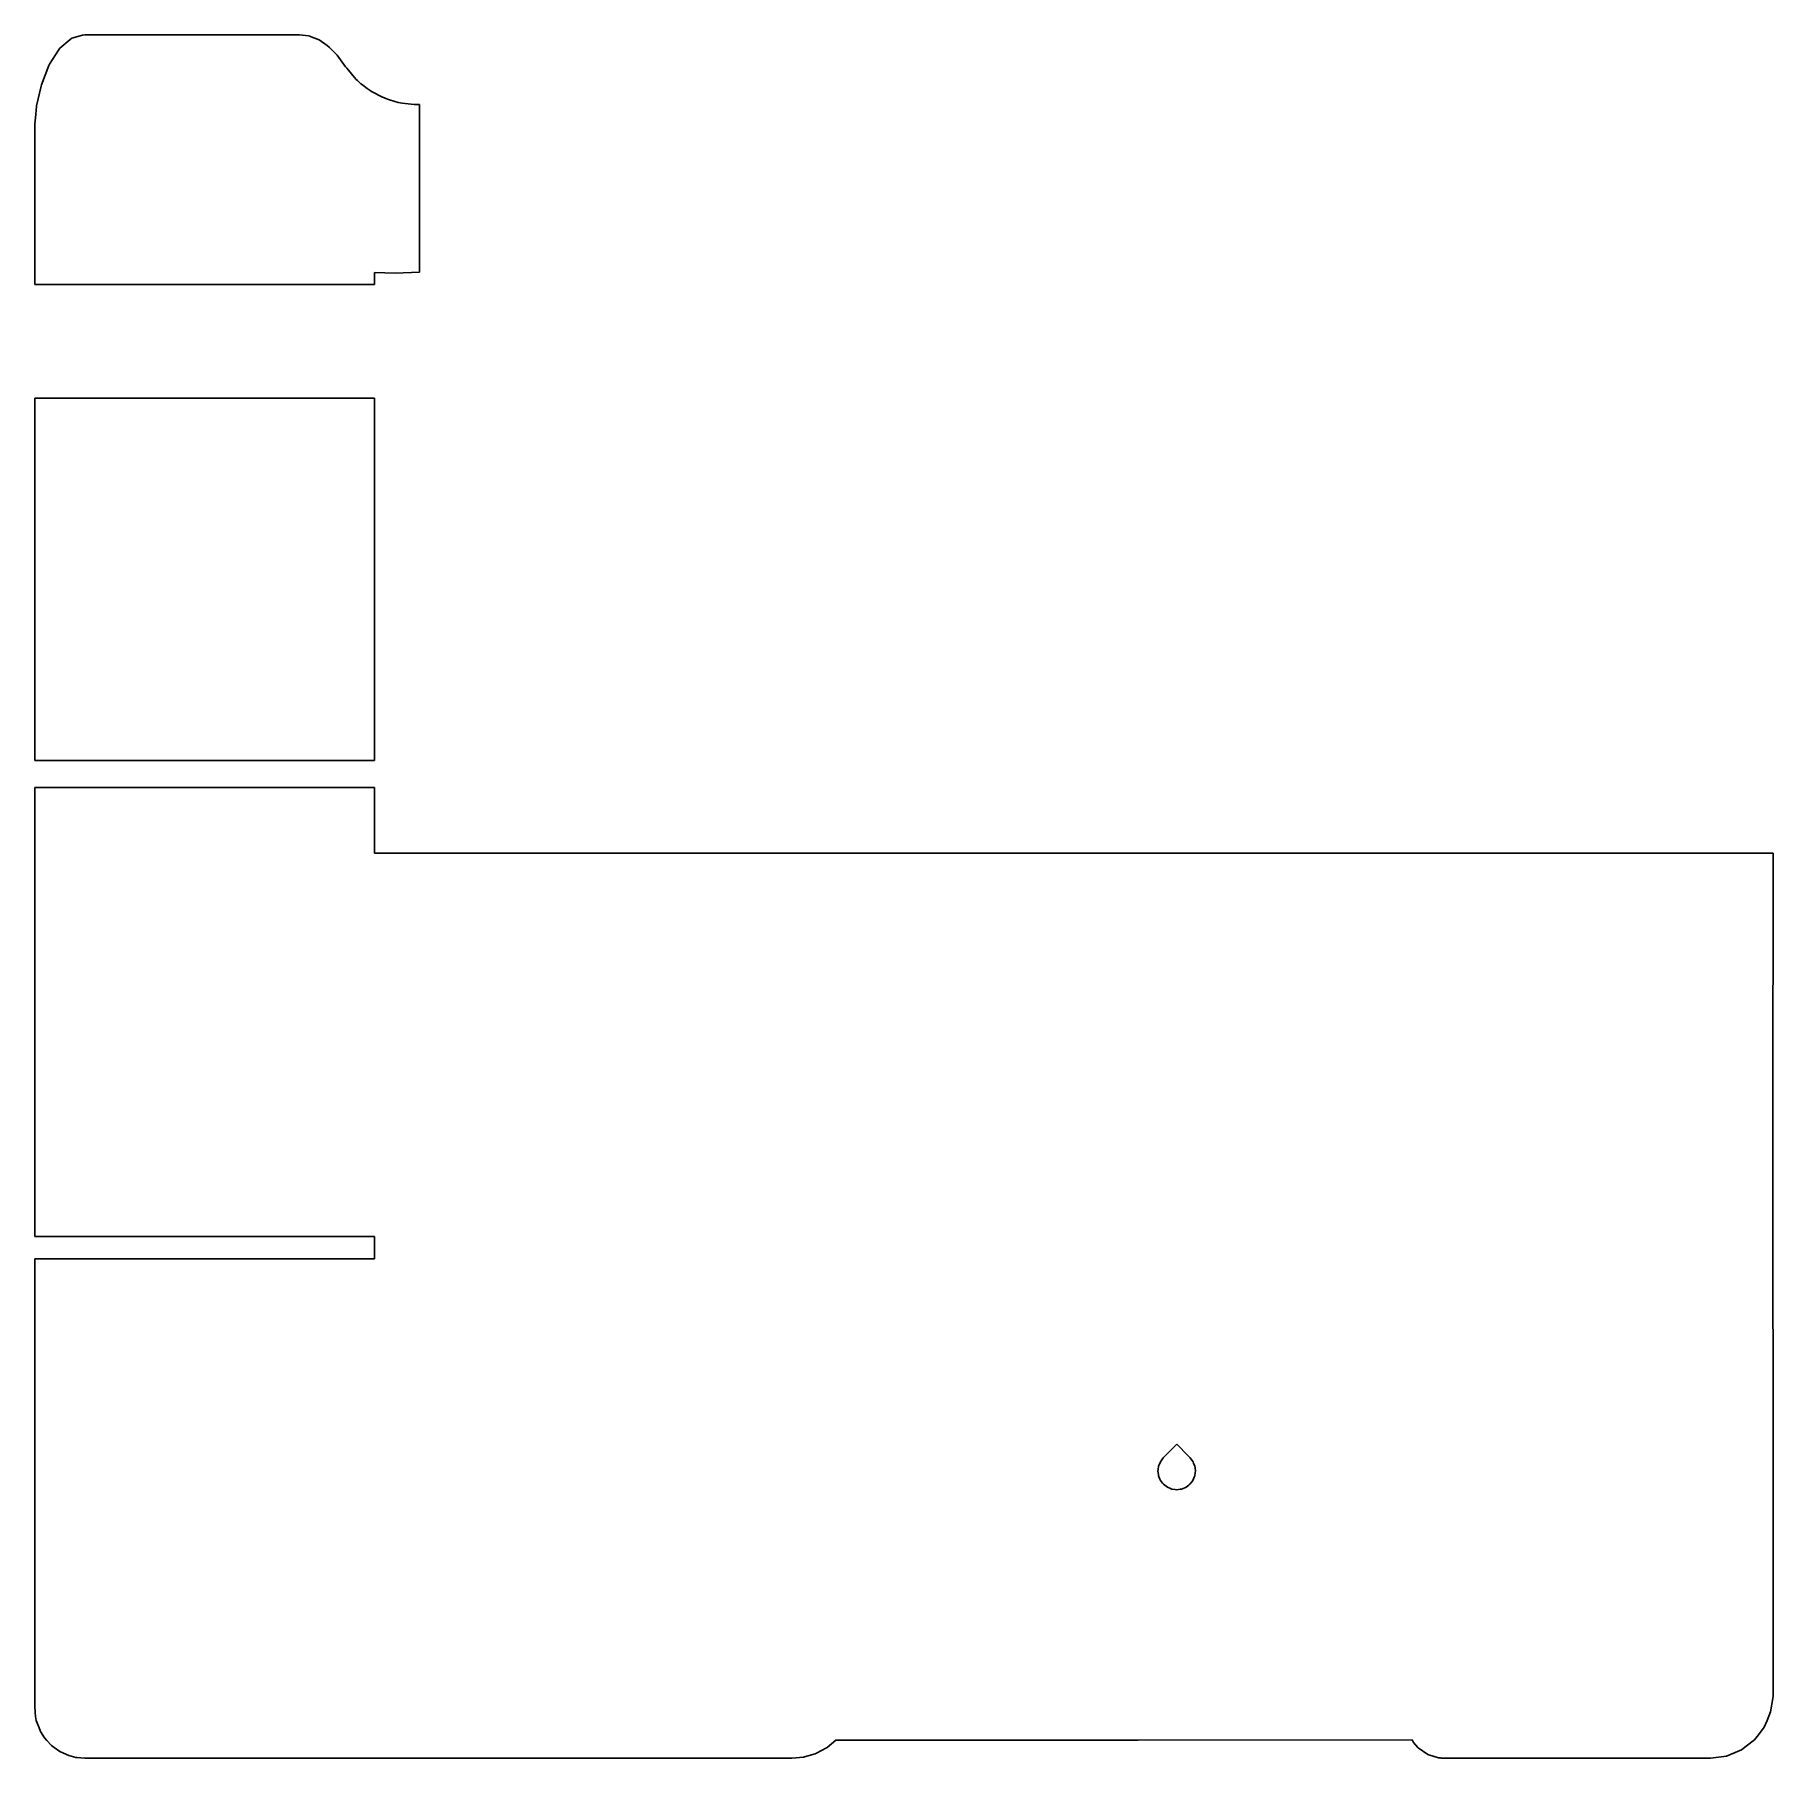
# Model space of a CAD drawing. Header units: metres. Extents: x 2.4 to 72, y -16 to 53.
import ezdxf

# ---------------------------------------------------------------- set-up
doc = ezdxf.new("R2010")
doc.units = ezdxf.units.M

msp = doc.modelspace()

# ---------------------------------------------------------------- linework, layer by layer
for p, q in [((3.882, 52.862), (4.315, 52.976)), ((4.315, 52.976), (4.4, 52.998)), ((4.4, 52.998), (12.282, 52.998)), ((12.282, 52.998), (13, 52.998)), ((13, 52.998), (13.36, 52.951)), ((13.36, 52.951), (13.413, 52.939)), ((13.413, 52.939), (13.461, 52.919)), ((13.461, 52.919), (13.781, 52.792)), ((2.986, 51.827), (3.351, 52.388)), ((3.351, 52.388), (3.4, 52.463)), ((3.4, 52.463), (3.81, 52.802)), ((3.81, 52.802), (3.882, 52.862)), ((13.781, 52.792), (14.107, 52.568)), ((14.107, 52.568), (14.197, 52.494)), ((14.197, 52.494), (14.508, 52.186)), ((14.508, 52.186), (14.837, 51.717)), ((2.668, 50.998), (2.964, 51.771)), ((2.964, 51.771), (2.986, 51.827)), ((14.837, 51.717), (14.884, 51.666)), ((14.884, 51.666), (14.888, 51.659)), ((14.888, 51.659), (14.952, 51.586)), ((14.952, 51.586), (15.191, 51.282)), ((2.468, 50.152), (2.655, 50.934)), ((2.655, 50.934), (2.667, 50.994)), ((2.667, 50.994), (2.668, 50.998)), ((15.191, 51.282), (15.261, 51.207)), ((15.261, 51.207), (15.309, 51.162)), ((15.309, 51.162), (15.454, 51.037)), ((15.454, 51.037), (15.47, 51.024)), ((15.47, 51.024), (15.48, 51.017)), ((15.48, 51.017), (15.535, 50.977)), ((15.535, 50.977), (15.697, 50.852)), ((15.697, 50.852), (15.821, 50.767)), ((2.425, 49.675), (2.466, 50.127)), ((2.466, 50.127), (2.467, 50.143)), ((2.467, 50.143), (2.468, 50.152)), ((15.821, 50.767), (15.882, 50.73)), ((15.882, 50.73), (16.314, 50.503)), ((16.314, 50.503), (16.391, 50.467)), ((16.391, 50.467), (16.424, 50.457)), ((16.424, 50.457), (16.521, 50.425)), ((16.521, 50.425), (16.599, 50.397)), ((16.599, 50.397), (16.946, 50.289)), ((16.946, 50.289), (17.099, 50.258)), ((17.099, 50.258), (17.589, 50.207)), ((17.589, 50.207), (17.696, 50.2)), ((17.696, 50.2), (17.727, 50.2)), ((17.727, 50.2), (17.8, 50.2)), ((17.8, 50.2), (17.8, 45.384)), ((2.4, 49.432), (2.425, 49.675)), ((2.4, 48.997), (2.4, 49.432)), ((2.4, 48.023), (2.4, 48.997)), ((2.4, 46.79), (2.4, 48.023)), ((2.4, 46.216), (2.4, 46.79)), ((2.4, 45.932), (2.4, 46.216)), ((2.4, 42.998), (2.4, 45.932)), ((17.8, 45.384), (17.8, 45.2)), ((17.8, 45.2), (17.8, 44.26)), ((17.8, 44.26), (17.8, 44.224)), ((17.8, 44.224), (17.8, 43.499)), ((16, 43.477), (16, 42.998)), ((16.822, 43.459), (16, 43.477)), ((16, 43.477), (16, 43.477)), ((17.8, 43.499), (16.822, 43.459)), ((3.441, 42.998), (2.4, 42.998)), ((16, 42.998), (3.441, 42.998)), ((2.4, 35.77), (2.4, 38.446)), ((2.4, 38.446), (10.652, 38.446)), ((10.652, 38.446), (16, 38.446)), ((16, 38.446), (16, 35.77)), ((16, 38.446), (16, 38.446)), ((2.4, 34.338), (2.4, 35.77)), ((16, 35.77), (16, 34.338)), ((2.4, 32.646), (2.4, 34.338)), ((16, 34.338), (16, 31.518)), ((2.4, 31.518), (2.4, 32.646)), ((2.4, 28.14), (2.4, 31.518)), ((16, 31.518), (16, 23.946)), ((2.4, 23.946), (2.4, 28.14)), ((4.108, 23.946), (2.4, 23.946)), ((16, 23.946), (4.108, 23.946)), ((14.292, 22.858), (2.4, 22.858)), ((2.4, 22.858), (2.4, 15.668)), ((16, 22.858), (14.292, 22.858)), ((16, 21.487), (16, 22.858)), ((16, 20.68), (16, 21.487)), ((16, 20.327), (16, 20.68)), ((16, 20.228), (16, 20.327)), ((28.663, 20.228), (16, 20.228)), ((29.492, 20.228), (28.663, 20.228)), ((30.424, 20.228), (29.492, 20.228)), ((59.212, 20.228), (30.424, 20.228)), ((62.393, 20.228), (59.212, 20.228)), ((64.47, 20.228), (62.393, 20.228)), ((65.456, 20.228), (64.47, 20.228)), ((71.972, 20.228), (65.456, 20.228)), ((71.972, 19.871), (71.972, 20.228)), ((71.95, 10.035), (71.972, 19.871)), ((2.4, 15.668), (2.4, 13.774)), ((2.4, 13.774), (2.4, 13.394)), ((2.4, 13.394), (2.4, 12.945)), ((2.4, 12.945), (2.4, 12.478)), ((2.4, 12.478), (2.4, 12.054)), ((2.4, 12.054), (2.4, 10.903)), ((2.4, 10.903), (2.4, 10.429)), ((2.4, 10.429), (2.4, 10.017)), ((2.4, 10.017), (2.4, 9.705)), ((71.968, -7.665), (71.95, 10.035)), ((2.4, 9.705), (2.4, 9.498)), ((2.4, 9.498), (2.4, 4.893)), ((2.4, 4.893), (4.108, 4.893)), ((4.108, 4.893), (16, 4.893)), ((16, 4.893), (16, 4.349)), ((16, 4.349), (16, 4.327)), ((16, 4.327), (16, 4)), ((16, 4.327), (16, 4.327)), ((15.668, 4), (2.4, 4)), ((2.4, 4), (2.4, -5.718)), ((16, 4), (15.668, 4)), ((48.1, -3.426), (48.021, -3.507)), ((48.556, -3.892), (48.1, -3.426)), ((47.447, -4.129), (47.396, -4.256)), ((47.529, -4.019), (47.447, -4.129)), ((47.564, -3.973), (47.529, -4.019)), ((48.021, -3.507), (47.564, -3.973)), ((48.636, -3.973), (48.556, -3.892)), ((48.671, -4.019), (48.636, -3.973)), ((48.753, -4.129), (48.671, -4.019)), ((48.775, -4.182), (48.753, -4.129)), ((47.357, -4.446), (47.35, -4.503)), ((47.35, -4.503), (47.369, -4.639)), ((47.374, -4.31), (47.357, -4.446)), ((47.369, -4.639), (47.377, -4.696)), ((47.396, -4.256), (47.374, -4.31)), ((47.377, -4.696), (47.43, -4.823)), ((47.43, -4.823), (47.452, -4.876)), ((48.748, -4.876), (48.801, -4.749)), ((48.826, -4.31), (48.775, -4.182)), ((48.801, -4.749), (48.823, -4.696)), ((48.823, -4.696), (48.842, -4.56)), ((48.833, -4.367), (48.826, -4.31)), ((48.85, -4.503), (48.833, -4.367)), ((48.842, -4.56), (48.85, -4.503)), ((48.85, -4.503), (48.85, -4.503)), ((47.452, -4.876), (47.536, -4.984)), ((47.536, -4.984), (47.572, -5.03)), ((47.572, -5.03), (47.681, -5.113)), ((47.681, -5.113), (47.727, -5.148)), ((47.727, -5.148), (47.853, -5.2)), ((47.853, -5.2), (47.907, -5.222)), ((47.907, -5.222), (48.043, -5.24)), ((48.043, -5.24), (48.1, -5.248)), ((48.1, -5.248), (48.236, -5.23)), ((48.236, -5.23), (48.293, -5.222)), ((48.293, -5.222), (48.42, -5.17)), ((48.42, -5.17), (48.473, -5.148)), ((48.473, -5.148), (48.583, -5.065)), ((48.583, -5.065), (48.628, -5.03)), ((48.628, -5.03), (48.712, -4.921)), ((48.712, -4.921), (48.748, -4.876)), ((2.4, -5.718), (2.4, -12.196)), ((71.967, -13.5), (71.968, -7.665)), ((2.4, -12.196), (2.4, -12.278)), ((2.4, -12.278), (2.4, -12.732)), ((2.4, -12.732), (2.4, -13.995)), ((71.865, -14.147), (71.952, -13.614)), ((71.952, -13.614), (71.967, -13.5)), ((2.4, -13.995), (2.4, -14)), ((2.4, -14), (2.411, -14.082)), ((2.411, -14.082), (2.421, -14.163)), ((2.421, -14.163), (2.431, -14.324)), ((2.431, -14.324), (2.46, -14.484)), ((2.46, -14.484), (2.57, -14.786)), ((71.615, -14.75), (71.723, -14.49)), ((71.723, -14.49), (71.865, -14.147)), ((2.57, -14.786), (2.628, -14.926)), ((2.628, -14.926), (2.791, -15.18)), ((2.791, -15.18), (2.878, -15.293)), ((2.878, -15.293), (3.071, -15.493)), ((34.105, -15.565), (34.459, -15.275)), ((34.459, -15.275), (45.404, -15.275)), ((45.404, -15.275), (45.658, -15.274)), ((45.658, -15.274), (45.933, -15.275)), ((45.933, -15.275), (46.562, -15.276)), ((46.562, -15.276), (57.519, -15.267)), ((57.519, -15.267), (57.577, -15.368)), ((70.892, -15.518), (71.218, -15.268)), ((71.218, -15.268), (71.379, -15.057)), ((71.379, -15.057), (71.615, -14.75)), ((3.071, -15.493), (3.175, -15.573)), ((3.175, -15.573), (3.402, -15.733)), ((3.402, -15.733), (3.667, -15.855)), ((3.667, -15.855), (3.76, -15.894)), ((3.76, -15.894), (4.039, -15.966)), ((4.039, -15.966), (4.084, -15.973)), ((4.084, -15.973), (4.4, -16)), ((4.4, -16), (5.734, -16)), ((5.734, -16), (28.38, -16)), ((28.38, -16), (31.465, -16)), ((31.465, -16), (32.569, -16)), ((32.569, -16), (32.7, -16)), ((32.7, -16), (33.166, -15.954)), ((33.166, -15.954), (33.209, -15.947)), ((33.209, -15.947), (33.629, -15.819)), ((33.629, -15.819), (33.683, -15.797)), ((33.683, -15.797), (34.083, -15.582)), ((34.083, -15.582), (34.105, -15.565)), ((57.577, -15.368), (57.581, -15.374)), ((57.581, -15.374), (57.747, -15.568)), ((57.747, -15.568), (57.765, -15.582)), ((57.765, -15.582), (58.143, -15.848)), ((58.143, -15.848), (58.193, -15.868)), ((58.193, -15.868), (58.573, -15.98)), ((58.573, -15.98), (58.624, -15.986)), ((58.624, -15.986), (58.651, -15.99)), ((58.651, -15.99), (58.674, -15.995)), ((58.674, -15.995), (58.677, -15.995)), ((58.677, -15.995), (58.68, -15.995)), ((58.68, -15.995), (58.738, -15.999)), ((58.738, -15.999), (58.741, -15.999)), ((58.741, -15.999), (58.8, -16)), ((58.8, -16), (65.538, -16)), ((65.538, -16), (69.399, -16)), ((69.399, -16), (69.433, -16)), ((69.433, -16), (69.461, -16)), ((69.461, -16), (69.565, -15.987)), ((69.565, -15.987), (70.097, -15.915)), ((70.097, -15.915), (70.293, -15.834)), ((70.293, -15.834), (70.7, -15.665)), ((70.7, -15.665), (70.892, -15.518))]:
    msp.add_line(p, q)

doc.saveas('drawing.dxf')
